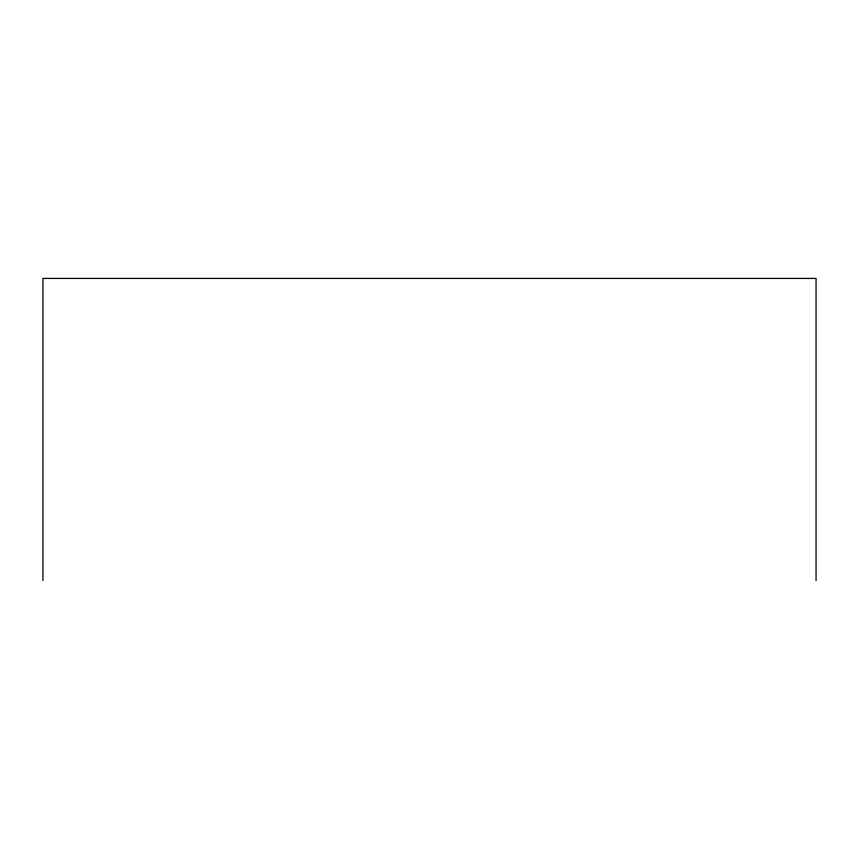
<?xml version="1.0" encoding="UTF-8"?>
<svg xmlns="http://www.w3.org/2000/svg" width="859" height="859" viewBox="0 0 859 859"><rect width="100%" height="100%" fill="white"/><g stroke="black" fill="none" stroke-linecap="round" stroke-linejoin="round"><path stroke-width="1.29" d="M816.05 580.577L816.05 278.423L42.95 278.423L42.95 580.577"/></g></svg>
